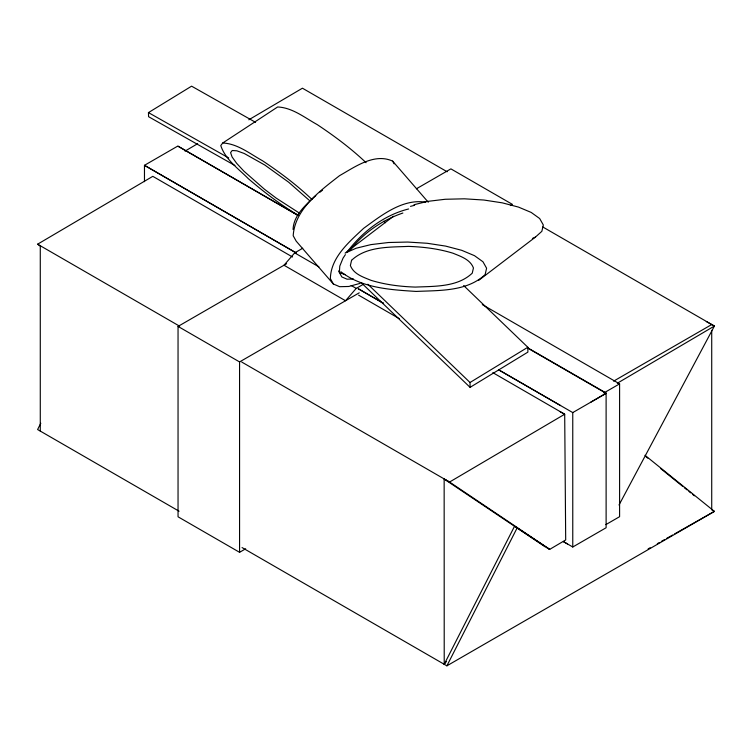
<?xml version="1.0" encoding="UTF-8"?>
<svg xmlns="http://www.w3.org/2000/svg" width="752" height="752" viewBox="0 0 752 752"><rect width="100%" height="100%" fill="white"/><g stroke="black" fill="none" stroke-linecap="round" stroke-linejoin="round"><path stroke-width="1.13" d="M144.469 181.674L144.469 165.318L177.792 146.076L298.121 215.457L178.102 146.255M482.305 304.598L619.601 383.868L619.592 516.69L605.868 524.614M293.064 229.473C293.618 215.063 306.008 204.704 315.821 195.586M40.796 423.254L37.6 429.533L179.079 511.21M545.209 546.864L444.15 479.024L444.216 664.289L514.547 526.231L549.712 549.364L565.692 539.955L564.696 414.23L492.833 372.654M242.059 547.569L446.895 665.83L517.216 527.772M619.009 505.006L714.4 326.048L542.822 226.991M711.702 324.554L613.604 381.151M345.375 254.627L343.025 258.18L339.782 266.095L339.378 272.497L341.85 276.962L347.039 279.18L353.496 279.02M347.142 251.967C362.323 231.851 383.83 215.11 408.58 208.981M350.31 250.049C363.47 232.819 382.43 219.988 402.875 213.032M366.092 162.705C351.09 148.473 334.452 136.065 317.259 124.625C304.757 117.735 292.443 107.621 277.648 106.972L222.742 142.993L220.768 145.55C225.327 159.574 238.412 168.627 248.386 178.732C264.084 192.174 280.562 204.798 298.347 215.354M444.216 664.289L446.397 661.525M302.746 248.226L294.699 252.879L283.993 265.23L345.525 300.753L356.222 288.401L363.272 284.331M340.853 271.707C361.985 288.157 390.401 289.764 416.119 291.428C439.375 290.375 467.058 291.644 485.143 274.555L486.591 268.21L482.963 261.771L474.484 255.671L461.737 250.322L445.598 246.092L427.164 243.272L407.697 242.05L388.511 242.511L370.915 244.616L356.119 248.235L345.121 253.123L393.475 216.256M478.695 280.364L535.415 237.115L541.854 231.315L543.311 224.97L539.673 218.531L531.194 212.431L518.457 207.082L502.317 202.852L483.884 200.032L464.416 198.81L445.222 199.271L427.634 201.376L413.976 204.723M320.042 192.155L322.57 190.096M234.915 165.496L148.586 116.701L148.454 112.603L191.591 86.17L255.577 122.332M527.829 347.264L527.885 352.124L470.085 387.355L470.028 382.495L527.829 347.264L463.655 285.553M185.058 151.096L197.682 143.67M40.514 246.158L37.6 244.193L152.806 176.335L292.519 256.996M248.818 119.784L302.436 88.2L447.177 171.776M617.279 383.257L714.4 326.048L706.297 321.546M590.865 402.132L606.319 393.155L527.998 347.997M245.66 548.8L239.568 552.316L178.045 516.793L178.045 326.406L286.578 263.736M416.411 188.78L450.899 168.871L512.432 204.394L510.401 205.559M178.045 326.406L239.568 361.928L359.259 292.819M603.922 392.92L619.601 383.868M560.588 405.591L498.52 369.749L572.761 412.585L606.112 393.334L527.848 348.176M563.53 541.666L572.77 547.005L606.121 527.744L606.112 393.334M446.895 665.83L714.4 511.388L644.981 455.28M648.13 548.894L650.17 547.738M657.304 543.696L659.344 542.54M661.384 541.393L664.439 539.654M666.479 538.507L672.598 535.039M674.638 533.892L714.4 511.388L711.721 509.837L711.721 330.372M532.416 238.45L535.415 237.115M360.18 283.354L348.796 286.474L339.65 286.7L333.362 284.012L296.203 241.157L293.195 235.733C294.812 209.094 320.22 190.754 339.547 175.658C354.991 166.925 374.393 152.712 392.629 161.116L428.273 202.222M410.507 206.358L414.653 205.287M222.742 142.993C237.538 143.641 249.861 153.756 262.354 160.655C279.866 172.293 296.777 184.964 312.005 199.496M345.234 274.677L339.613 272.647L338.579 270.936M425.594 202.175C402.452 198.519 381.367 215.457 363.62 228.335C349.238 241.871 330.861 257.259 330.363 278.597L333.362 284.012M560.184 411.729L564.696 414.23L449.564 482.041L444.15 479.024M547.005 547.86L549.712 549.364L449.564 482.041L241.74 362.05M148.454 112.603L228.702 157.948M563.389 541.637L567.44 543.922M294.699 252.879L318.904 266.847M351.184 285.487L356.222 288.401M358.61 295.16L399.284 318.641M37.6 244.193L179.672 326.218M299.258 213.013L276.266 198.161L264.394 189.175L243.864 171.127L236.617 163.287L232.086 156.971L230.582 152.618L232.208 150.513L236.852 150.804L244.203 153.474L264.845 165.055L288.618 182.172L309.138 200.22M645.959 456.69L647.792 458.165M660.576 468.496L682.496 486.215M684.32 487.691L687.065 489.909M688.888 491.385L690.721 492.861M692.545 494.337L694.369 495.812M383.746 221.201L385.513 222.733M367.86 284.247L470.028 382.495M361.157 282.611L470.085 387.355M392.629 161.116L394.133 163.823M572.761 412.585L572.77 547.005M239.568 361.928L239.568 552.316M40.279 245.735L40.279 431.075M351.569 260.305L350.376 265.531C353.609 274.104 363.122 277.065 370.849 280.27C385.278 284.726 400.327 286.578 415.377 287.085C434.534 286.211 457.348 287.255 472.247 273.173L473.44 267.956C470.207 259.374 460.694 256.413 452.967 253.208C438.538 248.762 423.489 246.9 408.439 246.393C389.282 247.267 366.468 246.224 351.569 260.305M296.062 252.841L144.469 165.318L296.062 252.851M383.558 303.357L358.121 288.665L383.558 303.366"/></g></svg>
